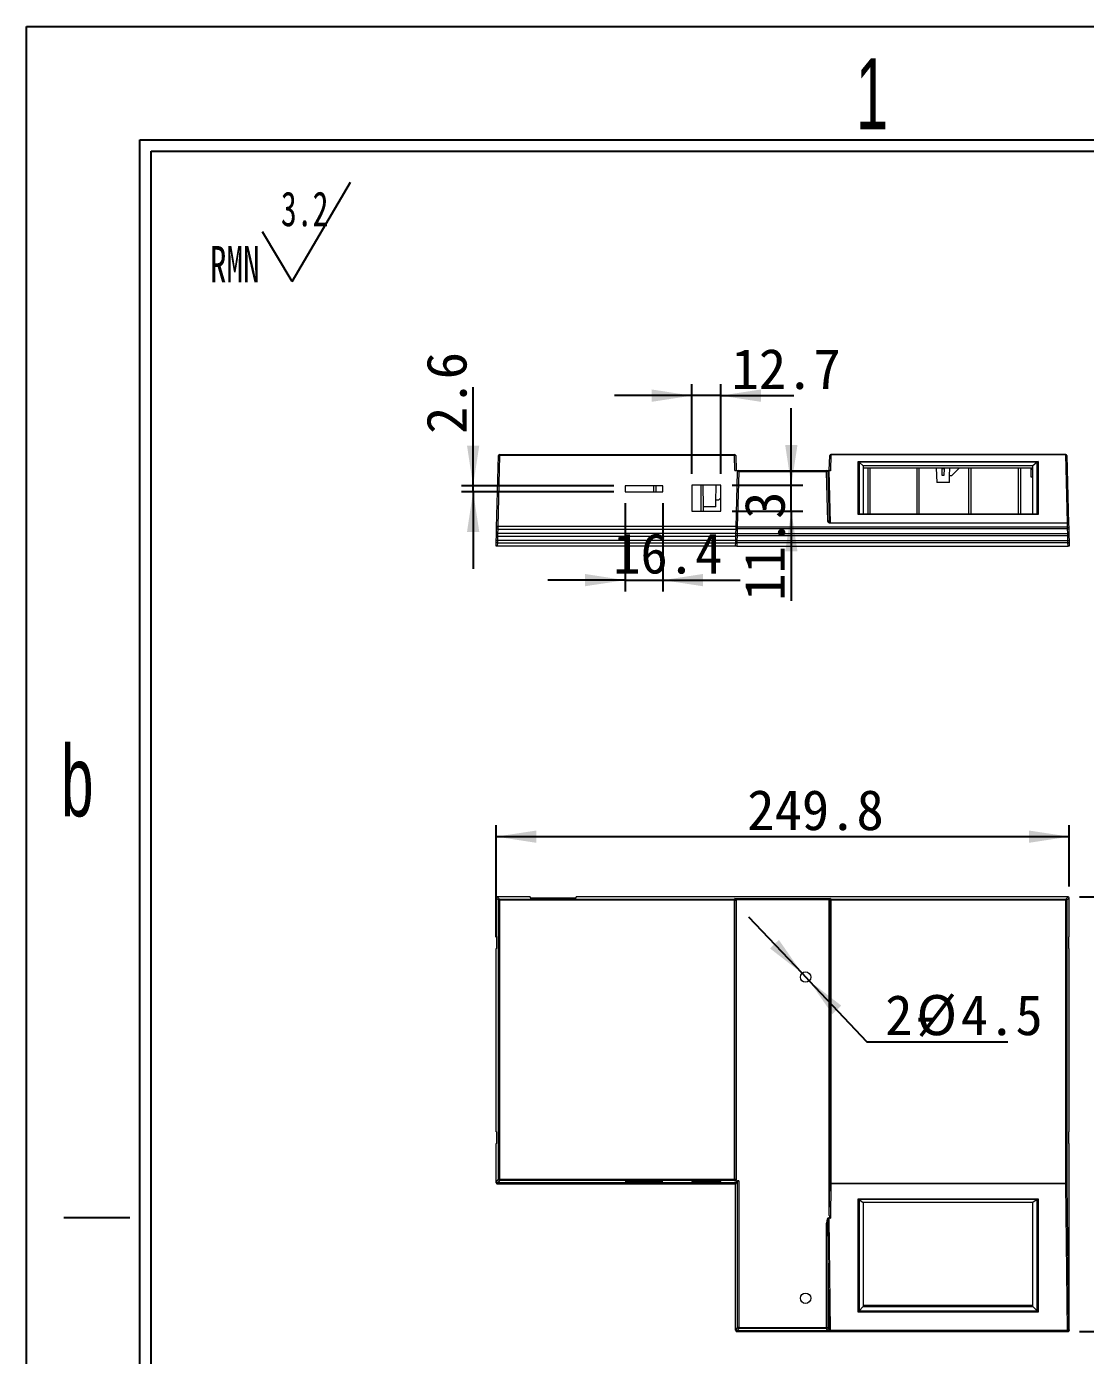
# Model space of a CAD drawing. Header units: millimetres. Extents: x 2 to 295, y 1 to 209.
# Drawn here: x 1.8 to 94.1, y 92.9 to 208.7 of the extents above; entities that cross this region are included whole.
import ezdxf

# ---------------------------------------------------------------- set-up
doc = ezdxf.new("R2010")
doc.units = ezdxf.units.MM
doc.layers.add('DIM', color=5, linetype='Continuous')
doc.layers.add('SLD-0', color=179, linetype='Continuous')
doc.styles.add('SLDTEXTSTYLE0', font='SIMSUN.TTC', dxfattribs={"width": 0.67})
doc.styles.add('SLDTEXTSTYLE14', font='SIMSUN.TTC')
doc.styles.add('SLDTEXTSTYLE5', font='GOTHIC.TTF', dxfattribs={"width": 0.61171})
doc.dimstyles.new('SLDDIMSTYLE0', dxfattribs={"dimtxt": 3.5, "dimasz": 3.5, "dimexe": 0, "dimexo": 0.0625, "dimgap": 0.875, "dimtad": 2, "dimlfac": 5, "dimrnd": 1e-09, "dimzin": 12, "dimdsep": 46, "dimtxsty": 'SLDTEXTSTYLE0', "dimsah": 1, "dimcen": 0.09, "dimadec": 0, "dimazin": 3, "dimtfac": 1, "dimtofl": 0, "dimtmove": 0, "dimatfit": 3, "dimfxl": 0, "dimfrac": 2, "dimtolj": 1, "dimtzin": 12, "dimarcsym": 0})
doc.dimstyles.new('SLDDIMSTYLE1', dxfattribs={"dimtxt": 3.5, "dimasz": 3.5, "dimexe": 0, "dimexo": 0.0625, "dimgap": 0.875, "dimtad": 0, "dimtih": 1, "dimtoh": 1, "dimlfac": 5, "dimrnd": 1e-09, "dimzin": 12, "dimdsep": 46, "dimtxsty": 'SLDTEXTSTYLE0', "dimsah": 1, "dimcen": 0, "dimadec": 0, "dimazin": 3, "dimtfac": 1, "dimtmove": 0, "dimatfit": 3, "dimfxl": 0, "dimfrac": 2, "dimtolj": 1, "dimtzin": 12, "dimarcsym": 0})
doc.dimstyles.new('SLDDIMSTYLE3', dxfattribs={"dimtxt": 3.5, "dimasz": 3.5, "dimexe": 0, "dimexo": 0.0625, "dimgap": 0.875, "dimtad": 2, "dimlfac": 5, "dimrnd": 1e-09, "dimzin": 12, "dimdsep": 46, "dimtxsty": 'SLDTEXTSTYLE0', "dimsah": 1, "dimcen": 0.09, "dimadec": 0, "dimazin": 3, "dimtfac": 1, "dimtmove": 0, "dimatfit": 0, "dimfxl": 0, "dimfrac": 2, "dimtolj": 1, "dimtzin": 12, "dimarcsym": 0})

# ---------------------------------------------------------------- blocks, each defined once
blk = doc.blocks.new('SW_NOTE_0')
at = {"layer": 'SLD-0', "color": 0}
for q in [(12.27, 9.26), (4.6, 4.92)]:
    blk.add_line((7.16, 0.59), q, dxfattribs=at)
at = {"layer": 'SLD-0', "color": 0, "attachment_point": 1, "style": 'SLDTEXTSTYLE0'}
for s, insert, char_height in [('3.2', (6.19, 8.45), 3.032), ('RMN', (0, 3.69), 3.175)]:
    blk.add_mtext(s, dxfattribs=dict(at, insert=insert, char_height=char_height))
blk = doc.blocks.new('_D')
at = {"layer": 'DIM'}
for p, q in [((93.61, 132.84), (103.71, 132.84)), ((102.71, 94.94), (102.71, 132.84)), ((93.6, 94.94), (103.71, 94.94))]:
    blk.add_line(p, q, dxfattribs=at)
for points in [[(102.71, 132.84), (102.17, 129.34), (103.25, 129.34)], [(102.71, 94.94), (103.25, 98.44), (102.17, 98.44)]]:
    blk.add_solid(points, dxfattribs=at)
at = {"layer": 'DIM', "insert": (98.64, 110.12), "char_height": 3.5, "attachment_point": 1, "rotation": 90, "style": 'SLDTEXTSTYLE14'}
blk.add_mtext('189.52', dxfattribs=at)
blk = doc.blocks.new('_D_1')
at = {"layer": 'DIM'}
for p, q in [((42.75, 129.33), (42.75, 139.08)), ((92.71, 133.74), (92.71, 139.08)), ((42.75, 138.08), (92.71, 138.08))]:
    blk.add_line(p, q, dxfattribs=at)
for points in [[(42.75, 138.08), (46.25, 137.54), (46.25, 138.61)], [(92.71, 138.08), (89.21, 138.61), (89.21, 137.54)]]:
    blk.add_solid(points, dxfattribs=at)
at = {"layer": 'DIM', "insert": (64.64, 142.15), "char_height": 3.5, "attachment_point": 1, "style": 'SLDTEXTSTYLE14'}
blk.add_mtext('249.8', dxfattribs=at)
blk = doc.blocks.new('_D_2')
at = {"layer": 'DIM'}
for p, q in [((69.42, 126.17), (64.79, 131.05)), ((69.42, 126.17), (70.04, 125.52)), ((70.04, 125.52), (75.08, 120.2)), ((75.08, 120.2), (87.35, 120.2))]:
    blk.add_line(p, q, dxfattribs=at)
for points in [[(69.42, 126.17), (67.4, 129.08), (66.62, 128.34)], [(70.04, 125.52), (72.06, 122.61), (72.84, 123.35)]]:
    blk.add_solid(points, dxfattribs=at)
at = {"layer": 'DIM', "char_height": 3.5, "attachment_point": 1, "style": 'SLDTEXTSTYLE14'}
for s, insert in [('2-', (76.67, 124.28)), ('%%c', (79.39, 124.28)), ('4.5', (83.26, 124.28))]:
    blk.add_mtext(s, dxfattribs=dict(at, insert=insert))
blk = doc.blocks.new('_D_4')
at = {"layer": 'DIM'}
for p, q in [((40.74, 168.66), (40.74, 177.26)), ((53, 168.66), (39.74, 168.66)), ((53, 168.14), (39.74, 168.14)), ((40.74, 168.14), (40.74, 168.66)), ((40.74, 168.14), (40.74, 161.41))]:
    blk.add_line(p, q, dxfattribs=at)
for points in [[(40.74, 168.66), (41.28, 172.16), (40.21, 172.16)], [(40.74, 168.14), (40.21, 164.64), (41.28, 164.64)]]:
    blk.add_solid(points, dxfattribs=at)
at = {"layer": 'DIM', "insert": (36.67, 173.17), "char_height": 3.5, "attachment_point": 1, "rotation": 90, "style": 'SLDTEXTSTYLE14'}
blk.add_mtext('2.6', dxfattribs=at)
blk = doc.blocks.new('_D_5')
at = {"layer": 'DIM'}
for p, q in [((54, 167.14), (54, 159.43)), ((57.28, 167.14), (57.28, 159.43)), ((54, 160.43), (47.27, 160.43)), ((54, 160.43), (57.28, 160.43)), ((57.28, 160.43), (64.01, 160.43))]:
    blk.add_line(p, q, dxfattribs=at)
for points in [[(54, 160.43), (50.5, 160.97), (50.5, 159.9)], [(57.28, 160.43), (60.78, 159.9), (60.78, 160.97)]]:
    blk.add_solid(points, dxfattribs=at)
at = {"layer": 'DIM', "insert": (52.95, 164.51), "char_height": 3.5, "attachment_point": 1, "style": 'SLDTEXTSTYLE14'}
blk.add_mtext('16.4', dxfattribs=at)
blk = doc.blocks.new('_D_6')
at = {"layer": 'DIM'}
for p, q in [((59.8, 169.7), (59.8, 177.51)), ((62.34, 169.7), (62.34, 177.51)), ((59.8, 176.51), (53.07, 176.51)), ((62.34, 176.51), (59.8, 176.51)), ((62.34, 176.51), (68.71, 176.51))]:
    blk.add_line(p, q, dxfattribs=at)
for points in [[(59.8, 176.51), (56.3, 177.05), (56.3, 175.97)], [(62.34, 176.51), (65.84, 175.97), (65.84, 177.05)]]:
    blk.add_solid(points, dxfattribs=at)
at = {"layer": 'DIM', "insert": (63.27, 180.59), "char_height": 3.5, "attachment_point": 1, "style": 'SLDTEXTSTYLE14'}
blk.add_mtext('12.7', dxfattribs=at)
blk = doc.blocks.new('_D_7')
at = {"layer": 'DIM'}
for p, q in [((68.48, 168.7), (68.48, 175.43)), ((63.34, 168.7), (69.48, 168.7)), ((68.48, 166.44), (68.48, 168.7)), ((63.34, 166.44), (69.48, 166.44)), ((68.48, 166.44), (68.48, 158.63))]:
    blk.add_line(p, q, dxfattribs=at)
for points in [[(68.48, 168.7), (69.02, 172.2), (67.95, 172.2)], [(68.48, 166.44), (67.95, 162.94), (69.02, 162.94)]]:
    blk.add_solid(points, dxfattribs=at)
at = {"layer": 'DIM', "insert": (64.41, 158.63), "char_height": 3.5, "attachment_point": 1, "rotation": 90, "style": 'SLDTEXTSTYLE14'}
blk.add_mtext('11.3', dxfattribs=at)

msp = doc.modelspace()

# ---------------------------------------------------------------- linework, layer by layer
at = {"color": 7, "linetype": 'Continuous', "lineweight": 15}
for p, q in [((42.7929, 165.0338), (42.9565, 171.2839)), ((43.0565, 171.2847), (42.8944, 165.0965)), ((43.0565, 171.3812), (43.0565, 171.2847)), ((43.0565, 171.3812), (63.5322, 171.3812)), ((63.5322, 171.2847), (43.0565, 171.2847)), ((63.5322, 171.3812), (63.5322, 171.2847)), ((63.5663, 169.9812), (63.5322, 171.2847)), ((63.6321, 171.2839), (63.6662, 169.9812)), ((71.7929, 169.9812), (71.827, 171.2839)), ((71.927, 171.3719), (71.8903, 169.9719)), ((71.927, 171.3812), (71.927, 171.3719)), ((71.927, 171.3812), (92.4027, 171.3812)), ((92.4027, 171.3719), (71.927, 171.3719)), ((74.3024, 170.7659), (89.9968, 170.7659)), ((74.3024, 166.1617), (74.3024, 170.7659)), ((74.3918, 170.709), (74.7496, 170.3957)), ((89.9073, 170.709), (74.3918, 170.709)), ((74.7496, 170.3957), (74.7496, 166.1805)), ((89.5496, 170.3957), (74.7496, 170.3957)), ((89.9073, 170.709), (89.5496, 170.3957)), ((89.5496, 166.1805), (89.5496, 170.3957)), ((89.9968, 170.7659), (89.9968, 166.1617)), ((92.4027, 171.3719), (92.4027, 171.3812)), ((92.5584, 165.4247), (92.4027, 171.3719)), ((92.5026, 171.2839), (92.658, 165.3522)), ((63.5663, 169.9812), (63.8998, 169.9812)), ((63.6727, 165.0263), (63.7999, 169.8839)), ((63.8998, 169.8847), (63.7736, 165.064)), ((63.8998, 169.9812), (71.5593, 169.9812)), ((63.8998, 169.9812), (63.8998, 169.8847)), ((71.5593, 169.8847), (63.8998, 169.8847)), ((71.5593, 169.9812), (71.5593, 169.8847)), ((71.5593, 169.9812), (71.7547, 169.9812)), ((71.6723, 165.5721), (71.5593, 169.8847)), ((71.6593, 169.8839), (71.7722, 165.5712)), ((71.7547, 169.9812), (71.7547, 169.9719)), ((71.7547, 169.9812), (71.8485, 169.9812)), ((71.7547, 169.9719), (71.8737, 165.4247)), ((71.8903, 169.9719), (71.7547, 169.9719)), ((89.5496, 170.1781), (74.7496, 170.1781)), ((75.1412, 170.1781), (75.1412, 166.1805)), ((75.3412, 170.1781), (75.3412, 166.1805)), ((79.4109, 170.1781), (79.4109, 166.1805)), ((79.6109, 170.1781), (79.6109, 166.1805)), ((81.1164, 170.1781), (81.1596, 168.9412)), ((81.6234, 170.1519), (81.6229, 170.1781)), ((81.6234, 170.1519), (81.7958, 170.1519)), ((81.634, 169.5412), (81.6234, 170.1519)), ((81.7851, 169.5412), (81.634, 169.5412)), ((81.7958, 170.1519), (81.7851, 169.5412)), ((81.7958, 170.1519), (81.7963, 170.1781)), ((82.2596, 168.9412), (82.2805, 169.5412)), ((82.2755, 169.5412), (82.2964, 170.1781)), ((82.2755, 169.5412), (82.4851, 169.5412)), ((82.4851, 169.5412), (83.0958, 170.1519)), ((83.0958, 170.1519), (83.0963, 170.1781)), ((83.9394, 170.1781), (83.9394, 166.1805)), ((84.1394, 170.1781), (84.1394, 166.1805)), ((88.2601, 170.1781), (88.2601, 166.1805)), ((88.4601, 170.1781), (88.4601, 166.1805)), ((89.3496, 170.1781), (89.3496, 169.4459)), ((89.3496, 169.4459), (89.5496, 169.4459)), ((89.4696, 170.1781), (89.4696, 170.0459)), ((89.5496, 170.0459), (89.4696, 170.0459)), ((53.9996, 168.6612), (53.9996, 168.1412)), ((57.2796, 168.6612), (53.9996, 168.6612)), ((53.9996, 168.1412), (57.2796, 168.1412)), ((56.4696, 168.6612), (56.4696, 168.1412)), ((56.6696, 168.6612), (56.6696, 168.1412)), ((57.2796, 168.1412), (57.2796, 168.6612)), ((59.7996, 168.7012), (59.7996, 166.4412)), ((62.3396, 168.7012), (59.7996, 168.7012)), ((60.5896, 168.7012), (60.5896, 166.4412)), ((60.7668, 168.7012), (60.7996, 166.8212)), ((62.3396, 166.4412), (62.3396, 168.7012)), ((82.2596, 168.9412), (81.1596, 168.9412)), ((60.7896, 167.3941), (60.7896, 166.4412)), ((61.8996, 166.8212), (60.7996, 166.8212)), ((61.8996, 166.8212), (61.9101, 167.4212)), ((61.9068, 167.4212), (62.1496, 167.4212)), ((62.1496, 167.4212), (62.3396, 167.6112)), ((59.7996, 166.4412), (62.3396, 166.4412)), ((89.9968, 166.1617), (74.3024, 166.1617)), ((89.9123, 166.1805), (74.3869, 166.1805)), ((42.7771, 164.4338), (42.7902, 164.9339)), ((42.8886, 164.873), (42.8787, 164.4965)), ((63.6588, 164.4965), (42.8787, 164.4965)), ((42.8906, 164.873), (63.6686, 164.873)), ((63.6745, 165.0965), (42.8944, 165.0965)), ((63.6571, 164.4323), (63.6705, 164.9434)), ((63.7695, 164.9074), (63.7584, 164.4827)), ((63.7584, 164.4827), (92.5808, 164.4827)), ((92.5683, 164.9074), (63.7709, 164.9074)), ((63.7736, 165.064), (92.5656, 165.064)), ((71.8737, 165.4247), (92.557, 165.4247)), ((92.557, 165.3899), (71.8737, 165.3899)), ((92.557, 165.3899), (92.557, 165.4247)), ((92.5656, 165.064), (92.557, 165.3899)), ((92.5808, 164.4827), (92.5697, 164.9074)), ((92.658, 165.3522), (92.6665, 165.0263)), ((92.6687, 164.9434), (92.6821, 164.4323)), ((42.7496, 163.3812), (42.7588, 163.7339)), ((42.8495, 163.3812), (42.7496, 163.3812)), ((42.7614, 163.8338), (42.7745, 164.3339)), ((42.8572, 163.673), (42.8495, 163.3812)), ((63.6296, 163.3812), (42.8495, 163.3812)), ((42.8591, 163.673), (63.6372, 163.673)), ((42.8729, 164.273), (42.863, 163.8965)), ((63.6431, 163.8965), (42.863, 163.8965)), ((42.8749, 164.273), (63.6529, 164.273)), ((63.6296, 163.3812), (63.6388, 163.7339)), ((63.7295, 163.3812), (63.6296, 163.3812)), ((63.6414, 163.8338), (63.6546, 164.3364)), ((63.7372, 163.673), (63.7295, 163.3812)), ((63.7295, 163.3812), (92.6096, 163.3812)), ((92.6, 163.673), (63.7391, 163.673)), ((63.7533, 164.2878), (63.743, 163.8965)), ((63.743, 163.8965), (92.5961, 163.8965)), ((92.5842, 164.2877), (63.755, 164.2877)), ((92.5961, 163.8965), (92.5859, 164.2878)), ((92.6096, 163.3812), (92.602, 163.673)), ((92.7096, 163.3812), (92.6096, 163.3812)), ((92.6846, 164.3364), (92.6977, 163.8338)), ((92.7003, 163.7339), (92.7096, 163.3812)), ((42.9565, 132.538), (42.7496, 132.7449)), ((42.7496, 129.3623), (42.7496, 132.7449)), ((42.8495, 132.8449), (43.0565, 132.6379)), ((45.7296, 132.8449), (42.8495, 132.8449)), ((42.9565, 132.538), (43.0565, 132.538)), ((42.9565, 108.2208), (42.9565, 132.538)), ((43.0565, 132.6379), (63.5322, 132.6379)), ((43.0565, 132.6379), (43.0565, 132.538)), ((63.5322, 132.538), (43.0565, 132.538)), ((43.0565, 132.538), (43.0565, 108.2208)), ((45.7296, 132.8449), (45.7296, 132.7454)), ((45.9296, 132.7401), (49.5296, 132.7401)), ((49.7296, 132.7454), (49.7296, 132.8449)), ((92.6096, 132.8449), (49.7296, 132.8449)), ((63.5322, 132.6379), (63.5688, 132.6746)), ((63.5322, 132.6379), (63.5322, 132.538)), ((63.5322, 132.538), (63.6321, 132.538)), ((63.5322, 108.2208), (63.5322, 132.538)), ((63.5688, 132.6746), (71.8903, 132.6746)), ((63.6662, 132.5721), (63.6321, 132.538)), ((63.6321, 132.538), (63.6321, 108.2208)), ((71.7929, 132.5746), (63.6662, 132.5746)), ((63.6662, 132.5721), (63.6662, 108.1753)), ((71.827, 132.538), (71.7929, 132.5721)), ((71.7929, 105.0736), (71.7929, 132.5721)), ((71.927, 132.538), (71.827, 132.538)), ((71.827, 107.867), (71.827, 132.538)), ((71.8903, 132.6746), (71.927, 132.6379)), ((71.927, 132.538), (71.927, 132.6379)), ((71.927, 132.6379), (92.4027, 132.6379)), ((71.927, 132.538), (71.927, 107.867)), ((92.4027, 132.538), (71.927, 132.538)), ((92.4027, 132.6379), (92.6096, 132.8449)), ((92.4027, 132.538), (92.4027, 132.6379)), ((92.4027, 107.867), (92.4027, 132.538)), ((92.5026, 132.538), (92.4027, 132.538)), ((92.7096, 132.7449), (92.5026, 132.538)), ((92.5026, 132.538), (92.5026, 107.867)), ((92.7096, 129.3623), (92.7096, 132.7449)), ((42.7496, 129.3623), (42.8019, 129.3449)), ((92.7096, 129.3623), (92.6572, 129.3449)), ((42.8019, 128.3449), (42.7496, 128.3274)), ((42.7496, 112.3623), (42.7496, 128.3274)), ((92.6572, 128.3449), (92.7096, 128.3274)), ((92.7096, 112.3623), (92.7096, 128.3274)), ((42.7496, 112.3623), (42.8019, 112.3449)), ((92.7096, 112.3623), (92.6572, 112.3449)), ((42.8019, 111.3449), (42.7496, 111.3274)), ((42.7496, 107.9448), (42.7496, 111.3274)), ((92.6572, 111.3449), (92.7096, 111.3274)), ((92.7096, 95.0778), (92.7096, 111.3274)), ((42.7496, 107.9448), (42.7588, 107.9572)), ((42.7614, 107.9607), (42.7745, 107.9781)), ((42.7771, 107.9816), (42.7902, 107.9991)), ((42.7929, 108.0026), (42.9565, 108.2208)), ((42.8601, 107.8089), (63.6401, 107.8089)), ((42.8758, 107.8299), (63.6558, 107.8299)), ((42.8915, 107.8508), (63.6715, 107.8508)), ((43.0565, 108.1209), (42.8944, 107.9048)), ((63.6745, 107.9048), (42.8944, 107.9048)), ((42.9565, 108.2208), (43.0565, 108.2208)), ((43.0565, 108.2208), (63.5322, 108.2208)), ((43.0565, 108.2208), (43.0565, 108.1209)), ((63.5322, 108.1209), (43.0565, 108.1209)), ((53.9996, 108.0293), (53.9996, 108.0111)), ((57.2796, 108.0293), (53.9996, 108.0293)), ((53.9996, 108.0111), (57.2796, 108.0111)), ((57.2796, 108.0111), (57.2796, 108.0293)), ((59.7996, 108.0307), (59.7996, 107.9517)), ((62.3396, 108.0307), (59.7996, 108.0307)), ((59.7996, 107.9517), (62.3396, 107.9517)), ((62.3396, 107.9517), (62.3396, 108.0307)), ((63.5322, 108.2208), (63.6321, 108.2208)), ((63.5322, 108.2208), (63.5322, 108.1209)), ((63.5663, 108.0754), (63.5322, 108.1209)), ((63.5663, 108.0754), (63.8998, 108.0754)), ((63.6296, 95.0778), (63.6296, 107.8089)), ((63.6321, 108.2208), (63.6662, 108.1753)), ((63.7999, 108.072), (63.6745, 107.9048)), ((63.7999, 95.3049), (63.7999, 108.072)), ((63.8998, 108.0754), (63.8998, 95.3049)), ((71.7929, 105.0736), (71.827, 107.867)), ((71.827, 107.867), (71.927, 107.867)), ((71.927, 107.8248), (71.8903, 104.8225)), ((71.927, 107.867), (71.927, 107.8248)), ((71.927, 107.867), (92.4027, 107.867)), ((92.4027, 107.8248), (71.927, 107.8248)), ((92.4027, 107.8248), (92.4027, 107.867)), ((92.5026, 107.867), (92.4027, 107.867)), ((92.5584, 95.0711), (92.4027, 107.8248)), ((92.5026, 107.867), (92.658, 95.1466)), ((74.3024, 106.5253), (89.9968, 106.5253)), ((74.3024, 96.6516), (74.3024, 106.5253)), ((89.9073, 106.4532), (74.3918, 106.4532)), ((74.3918, 106.4532), (74.3918, 96.7416)), ((74.3918, 106.4532), (74.7496, 106.2045)), ((89.5496, 106.2045), (74.7496, 106.2045)), ((74.7496, 106.2045), (74.7496, 97.1414)), ((89.9073, 106.4532), (89.5496, 106.2045)), ((89.5496, 97.1414), (89.5496, 106.2045)), ((89.9073, 96.7416), (89.9073, 106.4532)), ((89.9968, 106.5253), (89.9968, 96.6516)), ((71.5593, 104.4027), (71.6593, 104.4027)), ((71.5593, 95.3049), (71.5593, 104.4027)), ((71.6593, 104.4027), (71.6593, 95.3049)), ((71.7722, 95.1543), (71.6593, 104.4027)), ((71.7547, 104.8647), (71.7547, 104.8225)), ((71.7547, 104.8647), (71.8485, 104.8647)), ((71.7547, 104.8225), (71.8737, 95.071)), ((71.8903, 104.8225), (71.7547, 104.8225)), ((89.9968, 96.6516), (74.3024, 96.6516)), ((74.7496, 97.1414), (74.3918, 96.7416)), ((74.3918, 96.7416), (89.9073, 96.7416)), ((74.7496, 97.2429), (89.5496, 97.2429)), ((74.7496, 97.1414), (89.5496, 97.1414)), ((89.5496, 97.1414), (89.9073, 96.7416)), ((63.6296, 95.0778), (63.6388, 95.0901)), ((63.6414, 95.0936), (63.6546, 95.1112)), ((63.6571, 95.1145), (63.6705, 95.1324)), ((63.6727, 95.1353), (63.7999, 95.3049)), ((63.7558, 94.9768), (92.5834, 94.9768)), ((63.7715, 95.0117), (92.5676, 95.0117)), ((63.8998, 95.2049), (63.7736, 95.0366)), ((63.7736, 95.0366), (92.5656, 95.0366)), ((63.8998, 95.3049), (63.7999, 95.3049)), ((63.8998, 95.3049), (63.8998, 95.2049)), ((63.8998, 95.3049), (71.5593, 95.3049)), ((71.5593, 95.2049), (63.8998, 95.2049)), ((71.5593, 95.3049), (71.6593, 95.3049)), ((71.5593, 95.3049), (71.5593, 95.2049)), ((71.6723, 95.0543), (71.5593, 95.2049)), ((71.6593, 95.3049), (71.7722, 95.1543)), ((71.8737, 95.071), (92.557, 95.071)), ((92.557, 95.048), (71.8737, 95.048)), ((92.557, 95.048), (92.557, 95.071)), ((92.5656, 95.0366), (92.557, 95.048)), ((92.658, 95.1466), (92.6665, 95.1353)), ((92.6687, 95.1324), (92.6821, 95.1145)), ((92.6846, 95.1112), (92.6977, 95.0936)), ((92.7003, 95.0901), (92.7096, 95.0778)), ((63.7401, 94.9419), (92.5991, 94.9419))]:
    msp.add_line(p, q, dxfattribs=at)
at = {"color": 8, "linetype": 'Continuous', "lineweight": 15}
for p, q in [((74.3918, 170.709), (74.3918, 166.1805)), ((89.9073, 166.1805), (89.9073, 170.709))]:
    msp.add_line(p, q, dxfattribs=at)
at = {"color": 7, "linetype": 'Continuous', "lineweight": 15, "flags": 128}
for points in [[(61.9068, 167.4212), (61.9251, 168.5227), (61.928, 168.7012)], [(42.7902, 164.9339), (42.7903, 164.935), (42.7903, 164.9375), (42.7904, 164.9415), (42.7906, 164.9467), (42.7907, 164.9531), (42.7909, 164.9604), (42.7911, 164.9684), (42.7914, 164.9769), (42.7916, 164.9856), (42.7918, 164.9943), (42.792, 165.0026), (42.7922, 165.0104), (42.7924, 165.0173), (42.7926, 165.0233), (42.7927, 165.028), (42.7928, 165.0314), (42.7928, 165.0334), (42.7929, 165.0338)], [(42.8768, 164.4965), (42.8766, 164.4766), (42.8764, 164.4535), (42.8762, 164.4278), (42.876, 164.4005), (42.8757, 164.3725), (42.8755, 164.3448), (42.8752, 164.3184), (42.875, 164.2942), (42.8749, 164.273)], [(42.8925, 165.0965), (42.8923, 165.0766), (42.8921, 165.0535), (42.8919, 165.0278), (42.8917, 165.0005), (42.8914, 164.9725), (42.8912, 164.9448), (42.891, 164.9184), (42.8907, 164.8942), (42.8906, 164.873)], [(63.6705, 164.9434), (63.6706, 164.9492), (63.6708, 164.9561), (63.671, 164.9639), (63.6712, 164.9724), (63.6715, 164.9812), (63.6717, 164.99), (63.6719, 164.9987), (63.6721, 165.0069), (63.6723, 165.0144), (63.6725, 165.0209), (63.6727, 165.0263)], [(63.7567, 164.4827), (63.7565, 164.4617), (63.7563, 164.4381), (63.7561, 164.4128), (63.7558, 164.3865), (63.7556, 164.36), (63.7554, 164.3342), (63.7552, 164.3099), (63.755, 164.2877)], [(63.7722, 165.064), (63.772, 165.0398), (63.7718, 165.0137), (63.7716, 164.9865), (63.7713, 164.9591), (63.7711, 164.9324), (63.7709, 164.9074)], [(92.5683, 164.9074), (92.5681, 164.9324), (92.5678, 164.9591), (92.5676, 164.9865), (92.5674, 165.0137), (92.5671, 165.0398), (92.5669, 165.064)], [(92.5842, 164.2877), (92.584, 164.3099), (92.5838, 164.3342), (92.5835, 164.36), (92.5833, 164.3865), (92.5831, 164.4128), (92.5829, 164.4381), (92.5827, 164.4617), (92.5825, 164.4827)], [(92.6665, 165.0263), (92.6666, 165.0209), (92.6668, 165.0144), (92.667, 165.0069), (92.6672, 164.9987), (92.6675, 164.99), (92.6677, 164.9812), (92.6679, 164.9724), (92.6681, 164.9639), (92.6683, 164.9561), (92.6685, 164.9492), (92.6687, 164.9434)], [(42.7588, 163.7339), (42.7588, 163.735), (42.7589, 163.7375), (42.759, 163.7415), (42.7591, 163.7467), (42.7593, 163.7531), (42.7595, 163.7604), (42.7597, 163.7684), (42.7599, 163.7769), (42.7602, 163.7856), (42.7604, 163.7943), (42.7606, 163.8026), (42.7608, 163.8104), (42.761, 163.8173), (42.7612, 163.8233), (42.7613, 163.828), (42.7614, 163.8314), (42.7614, 163.8334), (42.7614, 163.8338)], [(42.7745, 164.3339), (42.7746, 164.3351), (42.7746, 164.3379), (42.7747, 164.3423), (42.7749, 164.3481), (42.7751, 164.3551), (42.7753, 164.3632), (42.7755, 164.3719), (42.7758, 164.381), (42.776, 164.3902), (42.7762, 164.3992), (42.7765, 164.4077), (42.7767, 164.4154), (42.7768, 164.422), (42.777, 164.4273), (42.7771, 164.4311), (42.7771, 164.4333), (42.7771, 164.4338)], [(42.8611, 163.8965), (42.8609, 163.8766), (42.8607, 163.8535), (42.8605, 163.8278), (42.8603, 163.8005), (42.86, 163.7725), (42.8598, 163.7448), (42.8595, 163.7184), (42.8593, 163.6942), (42.8591, 163.673)], [(63.6388, 163.7339), (63.6388, 163.735), (63.6389, 163.7375), (63.639, 163.7415), (63.6391, 163.7467), (63.6393, 163.7531), (63.6395, 163.7604), (63.6397, 163.7684), (63.6399, 163.7769), (63.6402, 163.7856), (63.6404, 163.7943), (63.6406, 163.8026), (63.6408, 163.8104), (63.641, 163.8173), (63.6412, 163.8233), (63.6413, 163.828), (63.6414, 163.8314), (63.6414, 163.8334), (63.6414, 163.8338)], [(63.6546, 164.3364), (63.6547, 164.34), (63.6548, 164.3452), (63.655, 164.3516), (63.6552, 164.3591), (63.6554, 164.3675), (63.6556, 164.3764), (63.6559, 164.3856), (63.6561, 164.3947), (63.6563, 164.4035), (63.6566, 164.4115), (63.6567, 164.4187), (63.6569, 164.4247), (63.657, 164.4293), (63.6571, 164.4323)], [(63.7411, 163.8965), (63.7409, 163.8766), (63.7407, 163.8535), (63.7405, 163.8278), (63.7403, 163.8005), (63.74, 163.7725), (63.7398, 163.7448), (63.7395, 163.7184), (63.7393, 163.6942), (63.7391, 163.673)], [(92.6, 163.673), (92.5998, 163.6942), (92.5996, 163.7184), (92.5994, 163.7448), (92.5991, 163.7725), (92.5989, 163.8005), (92.5987, 163.8278), (92.5984, 163.8535), (92.5982, 163.8766), (92.5981, 163.8965)], [(92.6821, 164.4323), (92.6821, 164.4293), (92.6823, 164.4247), (92.6824, 164.4187), (92.6826, 164.4115), (92.6828, 164.4035), (92.683, 164.3947), (92.6833, 164.3856), (92.6835, 164.3764), (92.6838, 164.3675), (92.684, 164.3591), (92.6842, 164.3516), (92.6843, 164.3452), (92.6845, 164.34), (92.6846, 164.3364)], [(92.6977, 163.8338), (92.6977, 163.8334), (92.6978, 163.8314), (92.6979, 163.828), (92.698, 163.8233), (92.6982, 163.8173), (92.6983, 163.8104), (92.6985, 163.8026), (92.6988, 163.7943), (92.699, 163.7856), (92.6992, 163.7769), (92.6994, 163.7684), (92.6996, 163.7604), (92.6998, 163.7531), (92.7, 163.7467), (92.7001, 163.7415), (92.7002, 163.7375), (92.7003, 163.735), (92.7003, 163.7339)], [(71.927, 107.8248), (71.9078, 107.8258), (71.8893, 107.8283), (71.8722, 107.8323), (71.8571, 107.8375), (71.8447, 107.8439), (71.8353, 107.8511), (71.8293, 107.8589), (71.827, 107.867)], [(92.5026, 107.867), (92.5003, 107.8589), (92.4944, 107.8511), (92.485, 107.8439), (92.4725, 107.8375), (92.4575, 107.8323), (92.4404, 107.8283), (92.4219, 107.8258), (92.4027, 107.8248)]]:
    msp.add_lwpolyline(points, dxfattribs=at)
at = {"color": 7, "linetype": 'Continuous', "lineweight": 15}
for centre in [(69.7296, 125.8449), (69.7296, 97.8449)]:
    msp.add_circle(centre, 0.45, dxfattribs=at)
for centre, radius, start, end in [((43.0565, 171.2812), 0.1, 90, 178.5), ((43.0128, 170.5673), 0.7188, 86.512183, 94.487668), ((63.5322, 171.2812), 0.1, 1.5, 90), ((63.5759, 170.5673), 0.7188, 85.512346, 93.487803), ((71.927, 171.2812), 0.1, 90, 178.5), ((71.9222, 171.2766), 0.0954, 87.091303, 175.632068), ((92.4027, 171.2812), 0.1, 1.5, 90), ((92.4075, 171.2766), 0.0954, 4.367841, 92.908788), ((63.8998, 169.8812), 0.1, 90, 178.5), ((63.8561, 169.1673), 0.7188, 86.512208, 94.487663), ((71.5593, 169.8812), 0.1, 1.5, 90), ((71.6031, 169.1673), 0.7188, 85.512337, 93.487792), ((91.6698, 165.384), 0.8895, 0.377384, 2.622018), ((43.0566, 132.5379), 0.1, 90.04549, 179.954083), ((63.5321, 132.5379), 0.1, 0.046039, 89.954388), ((71.9271, 132.5379), 0.1, 90.045612, 179.953961), ((92.4026, 132.5379), 0.1, 0.045917, 89.95451), ((43.0566, 108.2209), 0.1001, 180.069053, 269.946322), ((63.5321, 108.2209), 0.1001, 270.053949, 359.930676), ((63.8999, 95.305), 0.1001, 180.067558, 269.947817), ((71.5592, 95.305), 0.1001, 270.052183, 359.932442), ((93.0395, 95.0785), 0.4811, 180.8903, 183.638875)]:
    msp.add_arc(centre, radius, start, end, dxfattribs=at)
for centre, major_axis, ratio, start_param, end_param in [((74.3024, 170.5847), (0.1687, -0.1687), 0.63707026, 1.67438072, 2.13802833), ((89.9968, 170.5847), (0.1687, 0.1687), 0.63707026, 1.00356432, 1.46721193), ((71.7594, 169.8812), (0.0978, -0.0242), 0.89338077, 1.83551826, 3.38258799), ((71.8903, 169.8812), (-0.0828, 0.085), 0.63697798, 5.29148429, 5.7278166), ((74.3024, 165.9805), (0.1687, 0.1687), 0.63707026, 0.53991671, 1.00356432), ((89.9968, 165.9805), (-0.1687, 0.1687), 0.63707026, 5.27962099, 5.7432686), ((92.5562, 165.4532), (0.06, -0.0005), 0.47404458, 4.72958179, 4.75239483), ((92.5562, 165.4169), (0.1, 0.0009), 0.27065725, 4.71796715, 4.74078019), ((92.558, 165.3496), (0.1, 0.0026), 0.75084088, 0, 1.54706973), ((92.558, 165.3496), (0.1, 0.0026), 0.40229498, 0, 1.54706973), ((42.8496, 132.7448), (0.0708, -0.0708), 0.999315, 2.35653711, 3.9266482), ((45.9296, 132.7454), (0.2, 0), 0.02618592, 3.14159265, 4.71238898), ((49.5296, 132.7454), (0.2, 0), 0.02618592, 4.71238898, 6.28318531), ((63.5688, 132.5746), (-0.0385, 0.0929), 0.96365298, 4.33260856, 5.87722495), ((63.5662, 132.572), (-0.0708, -0.0708), 0.999315, 2.35653711, 2.38203181), ((71.8903, 132.5746), (0.0385, 0.0929), 0.96365298, 0.40596036, 1.95057675), ((71.893, 132.572), (0.0708, -0.0708), 0.999315, 3.90115349, 3.9266482), ((92.6095, 132.7448), (-0.0708, -0.0708), 0.999315, 2.35653711, 3.9266482), ((42.8019, 128.8449), (0, 0.5), 0.02618592, 3.14159265, 6.28318531), ((92.6572, 128.8449), (0, 0.5), 0.02618592, 0, 3.14159265), ((42.8019, 111.8449), (0, 0.5), 0.02618592, 3.14159265, 6.28318531), ((92.6572, 111.8449), (0, 0.5), 0.02618592, 0, 3.14159265), ((42.7601, 107.9589), (0, 0.05), 0.02618592, 1.60570291, 4.74729557), ((42.7758, 107.9799), (0, 0.05), 0.02618592, 1.60570291, 4.74729557), ((42.7915, 108.0008), (0, 0.05), 0.02618592, 1.60570291, 4.74729557), ((63.5662, 108.1754), (-0.0601, 0.0801), 0.99904878, 2.49863359, 4.06851636), ((63.6401, 107.9589), (0, 0.15), 0.02618592, 3.14159265, 3.67649792), ((63.6558, 107.9799), (0, 0.15), 0.02618592, 3.14159265, 3.67649792), ((63.6715, 108.0008), (0, 0.15), 0.02618592, 3.14159265, 4.01756791), ((63.8998, 108.0719), (0.1, 0), 0.03492077, 1.57079633, 3.11541271), ((74.3024, 106.6098), (0.1953, -0.1953), 0.22169466, 4.93055514, 5.39420275), ((89.9968, 106.6098), (0.1953, 0.1953), 0.22169466, 4.03057521, 4.49422282), ((71.7594, 104.3915), (0.0058, -0.4732), 0.42259238, 3.13643255, 4.68350228), ((71.7594, 104.3915), (-0.0053, 0.431), 0.23201315, 6.27802521, 7.82509493), ((71.893, 105.0792), (0.0029, 0.2366), 0.42259238, 1.59968303, 2.71042044), ((71.8903, 104.8647), (-0.0965, 0.0977), 0.22167969, 1.35521022, 1.79154253), ((74.3024, 96.7361), (0.1953, 0.1953), 0.22169466, 4.49422282, 4.95787043), ((89.9968, 96.7361), (-0.1953, 0.1953), 0.22169466, 1.32531487, 1.78896248), ((63.7296, 95.0779), (-0.0601, -0.0801), 0.99904878, 5.3562616, 5.75696356), ((63.6401, 95.0919), (0, 0.05), 0.02618592, 1.60570291, 4.74729557), ((63.6558, 95.1268), (0, 0.05), 0.02618592, 1.8886596, 4.46433888), ((63.6715, 95.1617), (0, 0.05), 0.02618592, 2.19814904, 4.15484943), ((92.5562, 95.1321), (-0.0203, 0.0577), 0.97893843, 2.80989493, 2.83270797), ((92.5562, 95.149), (-0.0326, 0.0957), 0.98756624, 2.81741729, 2.84023032), ((92.558, 95.1466), (0.1, 0.0035), 0.75548182, 4.69028819, 6.23735792), ((92.558, 95.1466), (0.0946, 0.033), 0.98322397, 4.3947606, 5.94183032), ((92.6676, 95.1617), (0, 0.05), 0.02618592, 2.12833587, 4.08503626), ((92.6833, 95.1268), (0, 0.05), 0.02618592, 1.81884643, 4.39452571), ((92.699, 95.0919), (0, 0.05), 0.02618592, 1.53588974, 4.6774824), ((92.6095, 95.0779), (0.0601, -0.0801), 0.99904878, 0.52889998, 0.9269237)]:
    msp.add_ellipse(centre, major_axis=major_axis, ratio=ratio, start_param=start_param, end_param=end_param, dxfattribs=at)
at = {"color": 8, "linetype": 'Continuous', "lineweight": 15}
for centre, start_param, end_param in [((42.8915, 108.0008), 3.14168412, 4.01773273), ((63.7715, 95.1617), 3.14032298, 3.72609396), ((92.5676, 95.1617), 2.55709135, 3.1417195)]:
    msp.add_ellipse(centre, major_axis=(0, 0.15), ratio=0.00872864, start_param=start_param, end_param=end_param, dxfattribs=at)
at = {"color": 7, "linetype": 'Continuous', "lineweight": 15}
for points, knots in [([(42.8768, 164.4965), (42.8481, 164.497), (42.8207, 164.4914), (42.7942, 164.4754), (42.7877, 164.4688), (42.7792, 164.4531), (42.7774, 164.4442), (42.7771, 164.4338)], [0, 0, 0, 0, 0.5, 0.5, 0.75, 0.75, 1, 1, 1, 1]), ([(42.8886, 164.873), (42.8595, 164.8738), (42.8319, 164.8797), (42.8056, 164.8951), (42.7992, 164.9012), (42.7914, 164.9158), (42.79, 164.9242), (42.7902, 164.9339)], [0, 0, 0, 0, 0.5, 0.5, 0.75, 0.75, 1, 1, 1, 1]), ([(42.8925, 165.0965), (42.8638, 165.097), (42.8364, 165.0914), (42.8099, 165.0754), (42.8034, 165.0688), (42.7949, 165.0531), (42.7931, 165.0442), (42.7929, 165.0338)], [0, 0, 0, 0, 0.5, 0.5, 0.75, 0.75, 1, 1, 1, 1]), ([(63.7567, 164.4827), (63.7288, 164.4832), (63.7021, 164.479), (63.6752, 164.4663), (63.6684, 164.461), (63.6594, 164.4484), (63.6573, 164.4409), (63.6571, 164.4323)], [0, 0, 0, 0, 0.5, 0.5, 0.75, 0.75, 1, 1, 1, 1]), ([(63.7695, 164.9074), (63.7421, 164.9082), (63.7156, 164.9116), (63.6795, 164.9234), (63.6702, 164.9316), (63.6705, 164.9434)], [0, 0, 0, 0, 0.5, 0.5, 1, 1, 1, 1]), ([(63.7722, 165.064), (63.7451, 165.0646), (63.7188, 165.0617), (63.6827, 165.0491), (63.673, 165.0396), (63.6727, 165.0263)], [0, 0, 0, 0, 0.5, 0.5, 1, 1, 1, 1]), ([(71.7722, 165.5712), (71.7722, 165.5717), (71.7701, 165.572), (71.7603, 165.5726), (71.7527, 165.5729), (71.7332, 165.573), (71.7213, 165.573), (71.6967, 165.5727), (71.684, 165.5724), (71.6723, 165.5721)], [0, 0, 0, 0, 0.25, 0.25, 0.5, 0.5, 0.75, 0.75, 1, 1, 1, 1]), ([(71.8737, 165.3899), (71.868, 165.39), (71.8565, 165.3903), (71.8394, 165.393), (71.8224, 165.3973), (71.8056, 165.4032), (71.7888, 165.4109), (71.7722, 165.4203), (71.7556, 165.4314), (71.7343, 165.448), (71.7106, 165.4708), (71.6892, 165.5022), (71.6754, 165.5363), (71.6733, 165.5601), (71.6723, 165.5721)], [0, 0, 0, 0, 0.05777936, 0.11577142, 0.17453667, 0.23461399, 0.29650798, 0.36068039, 0.42754582, 0.49747095, 0.63358477, 0.75881824, 0.87882688, 1, 1, 1, 1]), ([(71.7722, 165.5712), (71.7725, 165.5661), (71.7731, 165.5552), (71.7756, 165.5386), (71.7802, 165.518), (71.7866, 165.4987), (71.7959, 165.4777), (71.8078, 165.4584), (71.8264, 165.4399), (71.8489, 165.4272), (71.8655, 165.4255), (71.8737, 165.4247)], [0, 0, 0, 0, 0.07730496, 0.16426401, 0.26115765, 0.41875495, 0.49805038, 0.64179333, 0.7692918, 0.88625762, 1, 1, 1, 1]), ([(92.5669, 165.064), (92.5941, 165.0646), (92.6203, 165.0617), (92.6565, 165.0491), (92.6662, 165.0396), (92.6665, 165.0263)], [0, 0, 0, 0, 0.5, 0.5, 1, 1, 1, 1]), ([(92.5697, 164.9074), (92.597, 164.9082), (92.6235, 164.9116), (92.6596, 164.9234), (92.669, 164.9316), (92.6687, 164.9434)], [0, 0, 0, 0, 0.5, 0.5, 1, 1, 1, 1]), ([(92.5825, 164.4827), (92.6103, 164.4832), (92.6371, 164.479), (92.6639, 164.4663), (92.6708, 164.461), (92.6797, 164.4484), (92.6818, 164.4409), (92.6821, 164.4323)], [0, 0, 0, 0, 0.5, 0.5, 0.75, 0.75, 1, 1, 1, 1]), ([(42.8572, 163.673), (42.8281, 163.6738), (42.8005, 163.6797), (42.7742, 163.6951), (42.7678, 163.7012), (42.76, 163.7158), (42.7586, 163.7242), (42.7588, 163.7339)], [0, 0, 0, 0, 0.5, 0.5, 0.75, 0.75, 1, 1, 1, 1]), ([(42.8611, 163.8965), (42.8323, 163.897), (42.805, 163.8914), (42.7785, 163.8754), (42.7719, 163.8688), (42.7635, 163.8531), (42.7617, 163.8442), (42.7614, 163.8338)], [0, 0, 0, 0, 0.5, 0.5, 0.75, 0.75, 1, 1, 1, 1]), ([(42.8729, 164.273), (42.8438, 164.2738), (42.8162, 164.2797), (42.7899, 164.2951), (42.7835, 164.3012), (42.7757, 164.3158), (42.7743, 164.3242), (42.7745, 164.3339)], [0, 0, 0, 0, 0.5, 0.5, 0.75, 0.75, 1, 1, 1, 1]), ([(63.7372, 163.673), (63.7081, 163.6738), (63.6805, 163.6797), (63.6542, 163.6951), (63.6478, 163.7012), (63.64, 163.7158), (63.6386, 163.7242), (63.6388, 163.7339)], [0, 0, 0, 0, 0.5, 0.5, 0.75, 0.75, 1, 1, 1, 1]), ([(63.7411, 163.8965), (63.7123, 163.897), (63.685, 163.8914), (63.6585, 163.8754), (63.6519, 163.8688), (63.6435, 163.8531), (63.6417, 163.8442), (63.6414, 163.8338)], [0, 0, 0, 0, 0.5, 0.5, 0.75, 0.75, 1, 1, 1, 1]), ([(63.7533, 164.2878), (63.7251, 164.2885), (63.6981, 164.2932), (63.6714, 164.3053), (63.6647, 164.3102), (63.6561, 164.3217), (63.6544, 164.3285), (63.6546, 164.3364)], [0, 0, 0, 0, 0.5, 0.5, 0.75, 0.75, 1, 1, 1, 1]), ([(92.5859, 164.2878), (92.614, 164.2885), (92.6411, 164.2932), (92.6678, 164.3053), (92.6745, 164.3102), (92.683, 164.3217), (92.6848, 164.3285), (92.6846, 164.3364)], [0, 0, 0, 0, 0.5, 0.5, 0.75, 0.75, 1, 1, 1, 1]), ([(92.5981, 163.8965), (92.6268, 163.897), (92.6542, 163.8914), (92.6807, 163.8754), (92.6872, 163.8688), (92.6956, 163.8531), (92.6975, 163.8442), (92.6977, 163.8338)], [0, 0, 0, 0, 0.5, 0.5, 0.75, 0.75, 1, 1, 1, 1]), ([(92.602, 163.673), (92.631, 163.6738), (92.6587, 163.6797), (92.685, 163.6951), (92.6913, 163.7012), (92.6992, 163.7158), (92.7006, 163.7242), (92.7003, 163.7339)], [0, 0, 0, 0, 0.5, 0.5, 0.75, 0.75, 1, 1, 1, 1]), ([(42.7588, 107.9581), (42.7588, 107.9513), (42.7588, 107.9373), (42.7592, 107.9182), (42.7596, 107.9076), (42.7606, 107.8963), (42.7629, 107.8834), (42.7692, 107.8651), (42.7836, 107.8418), (42.8092, 107.8209), (42.8369, 107.8091), (42.8544, 107.8102), (42.8601, 107.8106)], [0, 0, 0, 0, 0.0921941, 0.18832478, 0.29804897, 0.34522976, 0.39919715, 0.47889167, 0.60913483, 0.76352511, 0.92267769, 1, 1, 1, 1]), ([(42.7614, 107.9607), (42.7614, 107.9604), (42.7617, 107.9511), (42.7638, 107.9335), (42.7739, 107.9169), (42.7777, 107.9106)], [0, 0, 0, 0, 0.01356284, 0.62241406, 1, 1, 1, 1]), ([(42.7745, 107.979), (42.7745, 107.9722), (42.7746, 107.9583), (42.7749, 107.9392), (42.7753, 107.9286), (42.7763, 107.9173), (42.7787, 107.9044), (42.7849, 107.886), (42.7993, 107.8627), (42.8249, 107.8418), (42.8526, 107.8301), (42.8701, 107.8312), (42.8758, 107.8315)], [0, 0, 0, 0, 0.0921904, 0.18832136, 0.29804586, 0.34522678, 0.3991955, 0.47889025, 0.60913379, 0.76352443, 0.92267747, 1, 1, 1, 1]), ([(42.7771, 107.9816), (42.7771, 107.9814), (42.7774, 107.9721), (42.7795, 107.9544), (42.7896, 107.9379), (42.7934, 107.9316)], [0, 0, 0, 0, 0.01355519, 0.62241729, 1, 1, 1, 1]), ([(42.7902, 108), (42.7902, 107.9932), (42.7903, 107.9792), (42.7907, 107.9601), (42.791, 107.9495), (42.792, 107.9382), (42.7944, 107.9253), (42.8006, 107.907), (42.815, 107.8837), (42.8406, 107.8628), (42.8683, 107.851), (42.8858, 107.8521), (42.8915, 107.8525)], [0, 0, 0, 0, 0.09219102, 0.18832207, 0.29804637, 0.34522781, 0.39919535, 0.47889009, 0.60913362, 0.76352216, 0.92267748, 1, 1, 1, 1]), ([(42.8925, 107.9048), (42.8638, 107.9054), (42.8364, 107.9189), (42.8099, 107.9482), (42.8034, 107.9593), (42.7949, 107.9817), (42.7931, 107.9929), (42.7929, 108.0026)], [0, 0, 0, 0, 0.5, 0.5, 0.75, 0.75, 1, 1, 1, 1]), ([(63.6388, 95.091), (63.6388, 95.0842), (63.6388, 95.0703), (63.6392, 95.0512), (63.6396, 95.0406), (63.6406, 95.0293), (63.6429, 95.0164), (63.6492, 94.998), (63.6636, 94.9747), (63.6892, 94.9538), (63.7169, 94.9421), (63.7344, 94.9432), (63.7401, 94.9435)], [0, 0, 0, 0, 0.09220044, 0.18833375, 0.29804875, 0.34523709, 0.39919872, 0.47890199, 0.60913716, 0.76352014, 0.9226762, 1, 1, 1, 1]), ([(63.6414, 95.0936), (63.6414, 95.0934), (63.6417, 95.084), (63.6454, 95.0645), (63.656, 95.041), (63.6666, 95.0313), (63.6692, 95.0289)], [0, 0, 0, 0, 0.010327205, 0.473408819, 0.870379862, 1, 1, 1, 1]), ([(63.6546, 95.1111), (63.6546, 95.1047), (63.6548, 95.0912), (63.6552, 95.0782), (63.6558, 95.0687), (63.6576, 95.0558), (63.6629, 95.0372), (63.6762, 95.0134), (63.7005, 94.9915), (63.7287, 94.978), (63.748, 94.9782), (63.7556, 94.9783)], [0, 0, 0, 0, 0.0997108, 0.21003514, 0.28235337, 0.33054264, 0.41758008, 0.56195557, 0.7209895, 0.88961096, 1, 1, 1, 1]), ([(63.6571, 95.1145), (63.6571, 95.1143), (63.6573, 95.1054), (63.6604, 95.0861), (63.674, 95.0583), (63.6963, 95.0359), (63.7181, 95.0225), (63.7321, 95.0205), (63.7355, 95.0201)], [0, 0, 0, 0, 0.00636939, 0.23901665, 0.47787375, 0.70476074, 0.92721419, 1, 1, 1, 1]), ([(63.6705, 95.131), (63.6706, 95.1255), (63.6708, 95.1161), (63.6713, 95.1077), (63.6721, 95.0987), (63.6743, 95.0866), (63.6802, 95.0686), (63.6943, 95.0454), (63.7196, 95.0243), (63.7474, 95.0121), (63.7654, 95.013), (63.7715, 95.0134)], [0, 0, 0, 0, 0.11055053, 0.18697198, 0.23876322, 0.29755259, 0.38597311, 0.53978757, 0.71813375, 0.90320593, 1, 1, 1, 1]), ([(63.7722, 95.0366), (63.7451, 95.037), (63.7188, 95.0489), (63.6827, 95.0863), (63.673, 95.1121), (63.6727, 95.1353)], [0, 0, 0, 0, 0.5, 0.5, 1, 1, 1, 1]), ([(71.7722, 95.1543), (71.7722, 95.1425), (71.7701, 95.1298), (71.7603, 95.1052), (71.7527, 95.0934), (71.7332, 95.0739), (71.7213, 95.0663), (71.6967, 95.0565), (71.684, 95.0544), (71.6723, 95.0543)], [0, 0, 0, 0, 0.25, 0.25, 0.5, 0.5, 0.75, 0.75, 1, 1, 1, 1]), ([(71.8737, 95.048), (71.868, 95.048), (71.8565, 95.048), (71.8394, 95.0481), (71.8224, 95.0482), (71.8056, 95.0484), (71.7888, 95.0487), (71.7722, 95.049), (71.7556, 95.0494), (71.7343, 95.05), (71.7106, 95.0508), (71.6892, 95.0519), (71.6754, 95.0531), (71.6733, 95.0539), (71.6723, 95.0543)], [0, 0, 0, 0, 0.05777936, 0.11577142, 0.17453667, 0.23461399, 0.29650798, 0.36068039, 0.42754582, 0.49747095, 0.63358477, 0.75881824, 0.87882688, 1, 1, 1, 1]), ([(71.7722, 95.1543), (71.7725, 95.1522), (71.7731, 95.1478), (71.7756, 95.1393), (71.7802, 95.1269), (71.7866, 95.1142), (71.7959, 95.0994), (71.8078, 95.0878), (71.8264, 95.0779), (71.8489, 95.0721), (71.8655, 95.0714), (71.8737, 95.0711)], [0, 0, 0, 0, 0.07730496, 0.16426401, 0.26115765, 0.41875495, 0.49805038, 0.64179333, 0.7692918, 0.88625762, 1, 1, 1, 1]), ([(92.5669, 95.0366), (92.5941, 95.037), (92.6203, 95.0489), (92.6565, 95.0863), (92.6662, 95.1121), (92.6665, 95.1353)], [0, 0, 0, 0, 0.5, 0.5, 1, 1, 1, 1]), ([(92.5677, 95.0119), (92.58, 95.0131), (92.6022, 95.0154), (92.6288, 95.0312), (92.6466, 95.0489), (92.6576, 95.0667), (92.6637, 95.0825), (92.6665, 95.0949), (92.6675, 95.103), (92.668, 95.1097), (92.6684, 95.1175), (92.6686, 95.1262), (92.6687, 95.131)], [0, 0, 0, 0, 0.19326282, 0.34842408, 0.47772248, 0.58702372, 0.67692508, 0.74564476, 0.78888892, 0.82728337, 0.90450484, 1, 1, 1, 1]), ([(92.5839, 94.9774), (92.5956, 94.9784), (92.6172, 94.9802), (92.6436, 94.9955), (92.6617, 95.0132), (92.673, 95.031), (92.6793, 95.0469), (92.6821, 95.0595), (92.6832, 95.0678), (92.6837, 95.0744), (92.6841, 95.0832), (92.6844, 95.096), (92.6846, 95.1073), (92.6846, 95.1111)], [0, 0, 0, 0, 0.16827251, 0.31284778, 0.43303008, 0.53468485, 0.61843585, 0.68280642, 0.7235576, 0.75858549, 0.82626962, 0.94088126, 1, 1, 1, 1]), ([(92.5989, 94.9434), (92.6031, 94.9429), (92.6188, 94.9414), (92.6431, 94.9507), (92.6668, 94.9667), (92.6822, 94.9848), (92.6915, 95.0022), (92.6963, 95.017), (92.6983, 95.0281), (92.6991, 95.0352), (92.6997, 95.0433), (92.7, 95.0548), (92.7003, 95.0733), (92.7004, 95.0858), (92.7004, 95.091)], [0, 0, 0, 0, 0.05693341, 0.21245442, 0.33710868, 0.44223385, 0.53058144, 0.60211836, 0.65413339, 0.68701291, 0.72455079, 0.83150493, 0.9290067, 1, 1, 1, 1]), ([(92.6722, 95.0311), (92.674, 95.0328), (92.6837, 95.0419), (92.6936, 95.0645), (92.6974, 95.084), (92.6977, 95.0934), (92.6977, 95.0936)], [0, 0, 0, 0, 0.0941122, 0.50727465, 0.98925133, 1, 1, 1, 1])]:
    msp.add_open_spline(points, degree=3, knots=knots, dxfattribs=at)
for points in [[(42.8787, 164.4965), (42.8781, 164.4965), (42.8774, 164.4965), (42.8768, 164.4965)], [(42.8906, 164.873), (42.8899, 164.873), (42.8892, 164.873), (42.8886, 164.873)], [(42.8944, 165.0965), (42.8938, 165.0965), (42.8932, 165.0965), (42.8925, 165.0965)], [(63.7584, 164.4827), (63.7578, 164.4827), (63.7572, 164.4827), (63.7567, 164.4827)], [(63.7709, 164.9074), (63.7704, 164.9074), (63.7699, 164.9074), (63.7695, 164.9074)], [(63.7736, 165.064), (63.7731, 165.064), (63.7727, 165.064), (63.7722, 165.064)], [(71.8737, 165.4247), (71.8737, 165.4185), (71.8737, 165.4045), (71.8737, 165.3899)], [(92.5669, 165.064), (92.5665, 165.064), (92.566, 165.064), (92.5656, 165.064)], [(92.5697, 164.9074), (92.5692, 164.9074), (92.5687, 164.9074), (92.5683, 164.9074)], [(92.5825, 164.4827), (92.5819, 164.4827), (92.5814, 164.4827), (92.5808, 164.4827)], [(42.8591, 163.673), (42.8585, 163.673), (42.8578, 163.673), (42.8572, 163.673)], [(42.863, 163.8965), (42.8624, 163.8965), (42.8617, 163.8965), (42.8611, 163.8965)], [(42.8749, 164.273), (42.8742, 164.273), (42.8735, 164.273), (42.8729, 164.273)], [(63.7391, 163.673), (63.7385, 163.673), (63.7378, 163.673), (63.7372, 163.673)], [(63.743, 163.8965), (63.7424, 163.8965), (63.7417, 163.8965), (63.7411, 163.8965)], [(63.755, 164.2877), (63.7544, 164.2877), (63.7538, 164.2878), (63.7533, 164.2878)], [(92.5859, 164.2878), (92.5853, 164.2878), (92.5847, 164.2877), (92.5842, 164.2877)], [(92.5981, 163.8965), (92.5974, 163.8965), (92.5968, 163.8965), (92.5961, 163.8965)], [(92.602, 163.673), (92.6013, 163.673), (92.6007, 163.673), (92.6, 163.673)], [(42.8944, 107.9048), (42.8938, 107.9048), (42.8932, 107.9048), (42.8925, 107.9048)], [(63.7736, 95.0366), (63.7731, 95.0366), (63.7727, 95.0366), (63.7722, 95.0366)], [(71.8737, 95.0711), (71.8737, 95.0578), (71.8737, 95.0485), (71.8737, 95.048)], [(92.5669, 95.0366), (92.5665, 95.0366), (92.566, 95.0366), (92.5656, 95.0366)]]:
    msp.add_open_spline(points, degree=3, dxfattribs=at)
at = {"layer": 'SLD-0'}
for p, q in [((1.812, 208.6737), (295.1066, 208.6737)), ((1.812, 1.2938), (1.812, 208.6737)), ((12.6748, 7.2189), (12.6748, 197.811)), ((12.6748, 197.811), (289.1814, 197.811))]:
    msp.add_line(p, q, dxfattribs=at)
at = {"layer": 'SLD-0', "color": 6, "linetype": 'Continuous'}
for p, q in [((11.6873, 6.2314), (11.6873, 198.7985)), ((11.6873, 198.7985), (290.1689, 198.7985)), ((10.8046, 104.8527), (5.0681, 104.8527))]:
    msp.add_line(p, q, dxfattribs=at)

# ---------------------------------------------------------------- block references
at = {"layer": 'SLD-0'}
msp.add_blockref('SW_NOTE_0', (17.795, 185.8578), dxfattribs=at)

# ---------------------------------------------------------------- texts
at = {"layer": 'SLD-0', "char_height": 6.172, "attachment_point": 1, "style": 'SLDTEXTSTYLE5'}
for s, insert in [('1', (74.111, 205.8988)), ('b', (4.8346, 146.0194))]:
    msp.add_mtext(s, dxfattribs=dict(at, insert=insert))

# ---------------------------------------------------------------- dimensions: what is measured, and where the dimension line sits
at = {"layer": 'DIM'}
for base, p1, p2, dimstyle, picture, middle in [((40.7436, 168.6612), (53.9996, 168.1412), (53.9996, 168.6612), 'SLDDIMSTYLE3', '_D_4', (40.7436, 175.2162)), ((68.4839, 168.7012), (62.3396, 166.4412), (62.3396, 168.7012), 'SLDDIMSTYLE3', '_D_7', (68.4839, 161.357)), ((102.70958, 132.84488), (92.59907, 94.94187), (92.60961, 132.84488), 'SLDDIMSTYLE0', '_D', (102.70958, 114.20225))]:
    dim = msp.add_linear_dim(base=base, p1=p1, p2=p2, angle=90, dimstyle=dimstyle, dxfattribs=at)
    dim.commit()
    dim.dimension.update_dxf_attribs({"geometry": picture, "text_midpoint": middle, "dimtype": 160})
for base, p1, p2, dimstyle, picture, middle in [((59.7996, 176.5131), (62.3396, 168.7012), (59.7996, 168.7012), 'SLDDIMSTYLE3', '_D_6', (65.9907, 176.5131)), ((57.2796, 160.4342), (53.9996, 168.1412), (57.2796, 168.1412), 'SLDDIMSTYLE3', '_D_5', (55.6734, 160.4342)), ((92.7096, 138.0758), (42.7496, 128.3274), (92.7096, 132.7449), 'SLDDIMSTYLE0', '_D_1', (68.043, 138.0758))]:
    dim = msp.add_linear_dim(base=base, p1=p1, p2=p2, dimstyle=dimstyle, dxfattribs=at)
    dim.commit()
    dim.dimension.update_dxf_attribs({"geometry": picture, "text_midpoint": middle, "dimtype": 160})
dim = msp.add_diameter_dim_2p(p1=(70.0394, 125.5185), p2=(69.4198, 126.1713), text='2-<>', dimstyle='SLDDIMSTYLE1', dxfattribs=at)
dim.commit()
dim.dimension.update_dxf_attribs({"geometry": '_D_2', "text_midpoint": (82.0096, 122.7401), "dimtype": 163})

doc.saveas('drawing.dxf')
